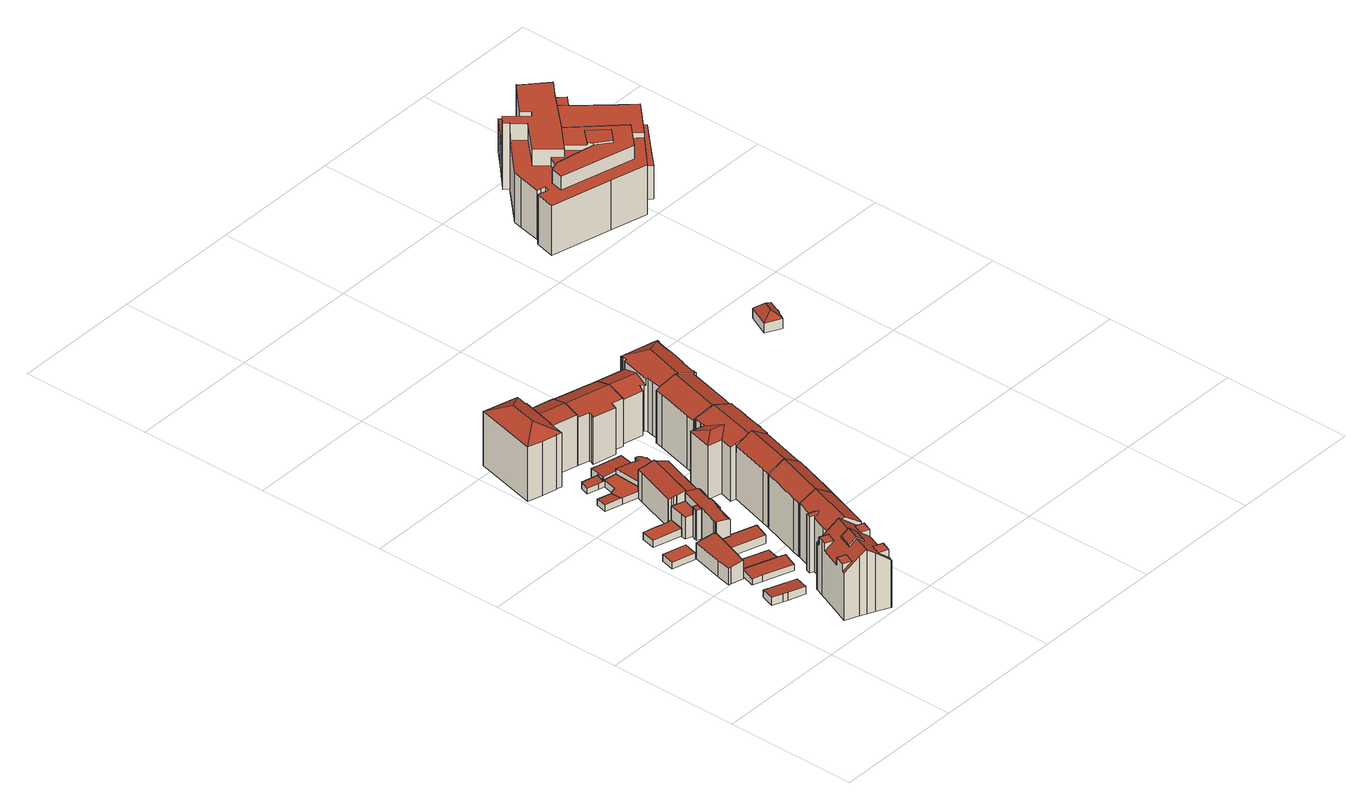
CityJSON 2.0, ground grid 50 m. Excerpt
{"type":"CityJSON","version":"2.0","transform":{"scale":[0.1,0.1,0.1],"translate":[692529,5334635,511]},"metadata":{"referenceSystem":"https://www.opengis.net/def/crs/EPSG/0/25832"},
"CityObjects":{
"building1":{"type":"Building","attributes":{"Gemeindeschluessel":"09162000","HoeheDach":"515.966","HoeheGrund":"512.817","Methode":"2000","NiedrigsteTraufeDesGebaeudes":"515.543","Geometrietyp2DReferenz":"3000","function":"31001_2000","roofType":"1000","measuredHeight":3.15},"geometry":[{"type":"MultiSurface","lod":"2","boundaries":[[[0,1,2,3]],[[4,5,6,7]],[[7,8,9,0,3,10,4]],[[7,6,11,8]],[[5,12,2,1,13,11,6]],[[9,13,1,0]],[[8,11,13,9]],[[10,12,5,4]],[[3,2,12,10]]],"semantics":{"surfaces":[{"type":"WallSurface"},{"type":"GroundSurface"},{"type":"RoofSurface"}],"values":[0,0,1,0,2,0,0,0,0]}}]},
"building2":{"type":"Building","attributes":{"Gemeindeschluessel":"09162000","HoeheDach":"514.547","HoeheGrund":"511.880","Methode":"1000","NiedrigsteTraufeDesGebaeudes":"514.547","Geometrietyp2DReferenz":"3000","function":"31001_2000","roofType":"1000","measuredHeight":2.67},"geometry":[{"type":"MultiSurface","lod":"2","boundaries":[[[14,15,16,17]],[[18,19,15,14]],[[20,21,22,16,15,19]],[[17,16,22,23]],[[24,21,20,25]],[[25,20,19,18]],[[23,22,21,24]],[[18,14,17,23,24,25]]],"semantics":{"surfaces":[{"type":"WallSurface"},{"type":"RoofSurface"},{"type":"GroundSurface"}],"values":[0,0,1,0,0,0,0,2]}}]},
"building3":{"type":"Building","attributes":{"Gemeindeschluessel":"09162000","HoeheDach":"519.289","HoeheGrund":"511.843","Methode":"2000","NiedrigsteTraufeDesGebaeudes":"518.046","Geometrietyp2DReferenz":"3000","function":"31001_9998","roofType":"1000","measuredHeight":7.45,"storeysAboveGround":2},"geometry":[{"type":"MultiSurface","lod":"2","boundaries":[[[26,27,28,29]],[[30,31,32,33]],[[34,35,36,37]],[[38,39,31,30]],[[40,41,42,43]],[[44,45,46,47]],[[48,49,29,28]],[[27,26,41,40]],[[33,32,45,44]],[[43,42,39,38]],[[28,27,40,43,38,30,33,44,47,34,37,48]],[[47,46,35,34]],[[26,29,49,36,35,46,45,32,31,39,42,41]],[[37,36,49,48]]],"semantics":{"surfaces":[{"type":"WallSurface"},{"type":"GroundSurface"},{"type":"RoofSurface"}],"values":[0,0,0,0,0,0,0,0,0,0,1,0,2,0]}}]},
"building4":{"type":"Building","attributes":{"Gemeindeschluessel":"09162000","HoeheDach":"539.654","HoeheGrund":"513.088","Methode":"2000","NiedrigsteTraufeDesGebaeudes":"532.039","Geometrietyp2DReferenz":"3000","function":"31001_1000","roofType":"3100","measuredHeight":26.57,"storeysAboveGround":6},"geometry":[{"type":"MultiSurface","lod":"2","boundaries":[[[50,51,52,53,54,55,56,57,58,59,60,61,62,63,64,65,66,67,68,69,70,71]],[[72,73,74,71,70]],[[75,53,52,76,77,78]],[[79,80,81,82,83,84,85,86,87,88,89,90,73,72,91]],[[50,92,93,94,95,51]],[[76,95,94,77]],[[86,96,97,87]],[[80,64,63,81]],[[98,99,100]],[[65,101,66]],[[89,88,102,99,98,103]],[[101,104,105,67,66]],[[77,94,93,78]],[[72,70,69,91]],[[64,80,79,104,101,65]],[[86,85,55,54,96]],[[51,95,76,52]],[[79,91,69,68,105,104]],[[106,107,108]],[[89,103,109,90]],[[75,92,50,71,74,109,103,98,100,106,108,110,111,112,113,97,96,54,53]],[[108,107,102,88,87,97,113,114,115,110]],[[82,81,63,62,116,117,59,58]],[[117,116,61,60]],[[82,58,57,83]],[[84,56,55,85]],[[83,57,56,84]],[[90,109,74,73]],[[61,116,62]],[[59,117,60]],[[67,105,68]],[[106,100,99,102,107]],[[112,114,113]],[[75,78,93,92]],[[110,115,111]],[[112,111,115,114]]],"semantics":{"surfaces":[{"type":"RoofSurface"},{"type":"WallSurface"},{"type":"GroundSurface"}],"values":[0,1,1,2,1,0,1,1,1,1,1,0,0,1,1,1,1,1,1,1,0,1,1,0,1,1,1,1,1,1,1,0,1,1,1,0]}}]},
"building5":{"type":"Building","attributes":{"Gemeindeschluessel":"09162000","HoeheDach":"515.917","HoeheGrund":"512.931","Methode":"2000","NiedrigsteTraufeDesGebaeudes":"515.421","Geometrietyp2DReferenz":"3000","function":"31001_2000","roofType":"1000","measuredHeight":2.99},"geometry":[{"type":"MultiSurface","lod":"2","boundaries":[[[118,119,120,121]],[[122,123,124,125]],[[126,127,123,122]],[[125,124,119,118]],[[120,119,124,123,127,128]],[[129,128,127,126]],[[121,120,128,129]],[[129,126,122,125,118,121]]],"semantics":{"surfaces":[{"type":"WallSurface"},{"type":"RoofSurface"},{"type":"GroundSurface"}],"values":[0,0,0,0,1,0,0,2]}}]},
"building6":{"type":"Building","attributes":{"Gemeindeschluessel":"09162000","HoeheDach":"515.965","HoeheGrund":"512.928","Methode":"2000","NiedrigsteTraufeDesGebaeudes":"515.472","Geometrietyp2DReferenz":"3000","function":"31001_2000","roofType":"1000","measuredHeight":3.04},"geometry":[{"type":"MultiSurface","lod":"2","boundaries":[[[126,130,131,132]],[[126,132,133,122]],[[133,134,135,122]],[[135,134,131,130]],[[122,135,130,126]],[[132,131,134,133]]],"semantics":{"surfaces":[{"type":"WallSurface"},{"type":"GroundSurface"},{"type":"RoofSurface"}],"values":[0,1,0,2,0,0]}}]},
"building7":{"type":"Building","attributes":{"Gemeindeschluessel":"09162000","HoeheDach":"514.718","HoeheGrund":"511.820","Methode":"1000","NiedrigsteTraufeDesGebaeudes":"514.718","Geometrietyp2DReferenz":"3000","function":"31001_2000","roofType":"1000","measuredHeight":2.9},"geometry":[{"type":"MultiSurface","lod":"2","boundaries":[[[136,137,138,139]],[[139,138,140,141]],[[142,143,144,145]],[[146,147,136,139,141,142,145]],[[144,143,140,138,137,148,149]],[[146,149,148,147]],[[147,148,137,136]],[[145,144,149,146]],[[141,140,143,142]]],"semantics":{"surfaces":[{"type":"WallSurface"},{"type":"GroundSurface"},{"type":"RoofSurface"}],"values":[0,0,0,1,2,0,0,0,0]}}]},
"building8":{"type":"Building","attributes":{"Gemeindeschluessel":"09162000","HoeheDach":"516.036","HoeheGrund":"512.053","Methode":"2000","NiedrigsteTraufeDesGebaeudes":"515.475","Geometrietyp2DReferenz":"3000","function":"31001_2000","roofType":"1000","measuredHeight":3.98},"geometry":[{"type":"MultiSurface","lod":"2","boundaries":[[[150,151,152,153]],[[154,155,156,150,153,157]],[[154,158,159,155]],[[153,152,160,157]],[[155,159,161,156]],[[157,160,158,154]],[[160,152,151,161,159,158]],[[156,161,151,150]]],"semantics":{"surfaces":[{"type":"WallSurface"},{"type":"GroundSurface"},{"type":"RoofSurface"}],"values":[0,1,0,0,0,0,2,0]}}]},
"building9":{"type":"Building","attributes":{"Gemeindeschluessel":"09162000","HoeheDach":"538.460","HoeheGrund":"512.983","Methode":"2000","NiedrigsteTraufeDesGebaeudes":"534.637","Geometrietyp2DReferenz":"3000","function":"31001_1000","roofType":"3100","measuredHeight":25.48,"storeysAboveGround":7},"geometry":[{"type":"MultiSurface","lod":"2","boundaries":[[[162,163,164,165]],[[166,163,162,167,168,169]],[[164,170,171,172,165]],[[171,170,173,174]],[[175,176,177,178,179,180,173,170,164,163,166,181]],[[182,183,175,181]],[[184,169,168,185,186,187,188,189,190,191,192]],[[186,172,171,174,187]],[[168,167,185]],[[176,193,194,177]],[[173,180,189,188,174]],[[175,183,193,176]],[[187,174,188]],[[186,185,167,162,165,172]],[[178,177,194,192,191]],[[181,166,169,184,182]],[[178,191,190,179]],[[179,190,189,180]],[[182,184,192,194,193,183]]],"semantics":{"surfaces":[{"type":"WallSurface"},{"type":"GroundSurface"},{"type":"RoofSurface"}],"values":[0,0,0,0,1,0,2,2,0,0,0,0,0,2,0,0,0,0,2]}}]},
"building10":{"type":"Building","attributes":{"Gemeindeschluessel":"09162000","HoeheDach":"523.583","HoeheGrund":"511.499","Methode":"2000","NiedrigsteTraufeDesGebaeudes":"520.300","Geometrietyp2DReferenz":"3000","function":"31001_2000","roofType":"1000","measuredHeight":12.08},"geometry":[{"type":"MultiSurface","lod":"2","boundaries":[[[195,196,197,198]],[[199,200,201,202]],[[203,204,205,206]],[[207,199,202,208,209,210,211,212,213,195,198,214]],[[211,215,216,212]],[[212,216,217,213]],[[201,200,205,204,218,219]],[[198,197,220,214]],[[213,217,196,195]],[[207,221,206,205,200,199]],[[222,203,206,221,220,197,196,217,216,215]],[[209,218,204,203,222,210]],[[208,219,218,209]],[[214,220,221,207]],[[210,222,215,211]],[[202,201,219,208]]],"semantics":{"surfaces":[{"type":"WallSurface"},{"type":"GroundSurface"},{"type":"RoofSurface"}],"values":[0,0,0,1,0,0,2,0,0,0,2,0,0,0,0,0]}}]},
"building11":{"type":"Building","attributes":{"Gemeindeschluessel":"09162000","HoeheDach":"523.901","HoeheGrund":"511.908","Methode":"2000","NiedrigsteTraufeDesGebaeudes":"522.585","Geometrietyp2DReferenz":"3000","function":"31001_1000","roofType":"1000","measuredHeight":11.99,"storeysAboveGround":2},"geometry":[{"type":"MultiSurface","lod":"2","boundaries":[[[223,224,225,226]],[[227,228,229]],[[225,224,230,229,228,231,232,233,234,235,236,237,238,239,240,241,242]],[[243,244,231,228]],[[245,237,236,246]],[[247,239,238,248]],[[249,250,251,252,232]],[[233,232,252]],[[249,253,254,255,256,257,223,226,258,259,260,247,248,245,246,261,250]],[[259,241,240,260]],[[248,238,237,245]],[[226,225,242,258]],[[256,255,228,227,262]],[[223,257,263,230,224]],[[246,236,235,261]],[[256,262,263,257]],[[260,240,239,247]],[[263,262,227,229,230]],[[253,249,232,231,244]],[[258,242,241,259]],[[252,251,234,233]],[[255,254,243,228]],[[250,261,235,234,251]],[[253,244,243,254]]],"semantics":{"surfaces":[{"type":"WallSurface"},{"type":"RoofSurface"},{"type":"GroundSurface"}],"values":[0,0,1,1,0,0,0,0,2,0,0,0,0,0,0,0,0,1,0,0,1,0,0,0]}}]},
"building12":{"type":"Building","attributes":{"Gemeindeschluessel":"09162000","HoeheDach":"514.818","HoeheGrund":"511.955","Methode":"1000","NiedrigsteTraufeDesGebaeudes":"514.378","Geometrietyp2DReferenz":"3000","function":"31001_2000","roofType":"1000","measuredHeight":2.86},"geometry":[{"type":"MultiSurface","lod":"2","boundaries":[[[264,265,266,267,268,269]],[[270,268,267]],[[271,272,273,274]],[[275,276,277,278]],[[279,280,266,265]],[[281,282,283,284,285,286]],[[275,278,279,265,264,282,281,271,274,287,288]],[[287,289,290,288]],[[270,285,284]],[[274,273,289,287]],[[276,275,288,290]],[[268,270,284,283,269]],[[272,286,285,270,267,266,280,277,276,290,289,273]],[[272,271,281,286]],[[264,269,283,282]],[[278,277,280,279]]],"semantics":{"surfaces":[{"type":"WallSurface"},{"type":"GroundSurface"},{"type":"RoofSurface"}],"values":[0,0,0,0,0,0,1,0,0,0,0,2,2,0,0,0]}}]},
"building13":{"type":"Building","attributes":{"Gemeindeschluessel":"09162000","HoeheDach":"524.286","HoeheGrund":"511.953","Methode":"2000","NiedrigsteTraufeDesGebaeudes":"523.348","Geometrietyp2DReferenz":"3000","function":"31001_1000","roofType":"1000","measuredHeight":12.33,"storeysAboveGround":4},"geometry":[{"type":"MultiSurface","lod":"2","boundaries":[[[279,291,292,278]],[[293,294,295,296]],[[297,298,299,300]],[[301,302,294,293]],[[303,304,305,306]],[[307,308,302,301]],[[300,309,303,306,310,279,278,275,307,301,293,296,311,312,313,314,315,316,297]],[[314,317,318,315]],[[306,305,319,310]],[[313,320,317,314]],[[315,318,321,316]],[[309,322,304,303]],[[275,323,308,307]],[[310,319,291,279]],[[316,321,298,297]],[[312,324,320,313]],[[311,325,324,312]],[[298,321,318,317,320,324,325,295,294,302,308,323,292,291,319,305,304,322,299]],[[300,299,322,309]],[[296,295,325,311]],[[278,292,323,275]]],"semantics":{"surfaces":[{"type":"WallSurface"},{"type":"GroundSurface"},{"type":"RoofSurface"}],"values":[0,0,0,0,0,0,1,0,0,0,0,0,0,0,0,0,0,2,0,0,0]}}]},
"building14":{"type":"Building","attributes":{"Gemeindeschluessel":"09162000","HoeheDach":"514.668","HoeheGrund":"511.970","Methode":"2000","NiedrigsteTraufeDesGebaeudes":"514.253","Geometrietyp2DReferenz":"3000","function":"31001_2000","roofType":"1000","measuredHeight":2.7},"geometry":[{"type":"MultiSurface","lod":"2","boundaries":[[[326,327,328,329]],[[330,287,331,332]],[[331,287,274,326,329,333,334]],[[334,335,332,331]],[[333,336,335,334]],[[330,332,335,336,328,327,337]],[[329,328,336,333]],[[287,330,337,274]],[[274,337,327,326]]],"semantics":{"surfaces":[{"type":"WallSurface"},{"type":"GroundSurface"},{"type":"RoofSurface"}],"values":[0,0,1,0,0,2,0,0,0]}}]},
"building15":{"type":"Building","attributes":{"Gemeindeschluessel":"09162000","HoeheDach":"538.460","HoeheGrund":"513.024","Methode":"2000","NiedrigsteTraufeDesGebaeudes":"534.641","Geometrietyp2DReferenz":"3000","function":"31001_1000","roofType":"3100","measuredHeight":25.44,"storeysAboveGround":7},"geometry":[{"type":"MultiSurface","lod":"2","boundaries":[[[166,338,339,340]],[[341,342,343,344,345]],[[181,182,184,338,166]],[[346,347,348,349]],[[182,348,347,344,343,184]],[[350,351,342,341]],[[341,345,346,349,181,166,340,350]],[[184,343,342,351,339,338]],[[340,339,351,350]],[[349,348,182,181]],[[345,344,347,346]]],"semantics":{"surfaces":[{"type":"WallSurface"},{"type":"RoofSurface"},{"type":"GroundSurface"}],"values":[0,0,0,0,1,0,2,1,0,0,0]}}]},
"building16":{"type":"Building","attributes":{"Gemeindeschluessel":"09162000","HoeheDach":"537.390","HoeheGrund":"512.089","Methode":"2000","NiedrigsteTraufeDesGebaeudes":"530.874","Geometrietyp2DReferenz":"3000","function":"31001_1000","roofType":"3200","measuredHeight":25.3,"storeysAboveGround":6},"geometry":[{"type":"MultiSurface","lod":"2","boundaries":[[[352,353,354,355,356]],[[357,358,359,360]],[[361,362,363,364,365]],[[366,367,368,369]],[[370,371,372,373]],[[361,365,374,375]],[[376,362,361,375,357,360,377,370,373,378,366,369,379]],[[375,374,358,357]],[[377,360,359,380,381]],[[369,368,382,379]],[[366,378,383,352,356,367]],[[362,376,384,354,353,363]],[[385,382,368,367,356,355]],[[352,383,386,387,388,364,363,353]],[[376,379,382,385,384]],[[384,385,355,354]],[[377,381,371,370]],[[378,373,372,386,383]],[[387,386,372,371]],[[359,358,374,365,364,388,380]],[[380,388,387,371,381]]],"semantics":{"surfaces":[{"type":"WallSurface"},{"type":"GroundSurface"},{"type":"RoofSurface"}],"values":[0,0,0,0,0,0,1,0,0,0,0,0,2,2,0,2,0,0,2,2,2]}}]},
"building17":{"type":"Building","attributes":{"Gemeindeschluessel":"09162000","HoeheDach":"523.810","HoeheGrund":"512.760","Methode":"2000","NiedrigsteTraufeDesGebaeudes":"521.666","Geometrietyp2DReferenz":"3000","function":"31001_1000","roofType":"2100","measuredHeight":11.05,"storeysAboveGround":2},"geometry":[{"type":"MultiSurface","lod":"2","boundaries":[[[389,390,391,392]],[[393,394,395,396]],[[397,398,395,394,399,400,401,391,390]],[[392,391,401,402]],[[403,399,394,393]],[[396,395,398,404]],[[404,398,397,405]],[[405,397,390,389]],[[402,401,400,406]],[[406,400,399,403]],[[389,392,402,406,403,393,396,404,405]]],"semantics":{"surfaces":[{"type":"WallSurface"},{"type":"RoofSurface"},{"type":"GroundSurface"}],"values":[0,0,1,0,0,0,0,0,0,0,2]}}]},
"building18":{"type":"Building","attributes":{"Gemeindeschluessel":"09162000","HoeheDach":"515.835","HoeheGrund":"512.150","Methode":"2000","NiedrigsteTraufeDesGebaeudes":"515.181","Geometrietyp2DReferenz":"3000","function":"31001_2000","roofType":"1000","measuredHeight":3.69},"geometry":[{"type":"MultiSurface","lod":"2","boundaries":[[[407,408,409,410]],[[411,412,413,414,415,416,417,407,410]],[[410,409,418,411]],[[417,419,408,407]],[[413,420,421,414]],[[415,422,423,416]],[[416,423,419,417]],[[414,421,422,415]],[[412,424,420,413]],[[411,418,424,412]],[[409,408,419,423,422,421,420,424,418]]],"semantics":{"surfaces":[{"type":"WallSurface"},{"type":"GroundSurface"},{"type":"RoofSurface"}],"values":[0,1,0,0,0,0,0,0,0,0,2]}}]},
"building19":{"type":"Building","attributes":{"Gemeindeschluessel":"09162000","HoeheDach":"516.788","HoeheGrund":"512.239","Methode":"2000","NiedrigsteTraufeDesGebaeudes":"516.205","Geometrietyp2DReferenz":"3000","function":"31001_2000","roofType":"1000","measuredHeight":4.55,"storeysAboveGround":1},"geometry":[{"type":"MultiSurface","lod":"2","boundaries":[[[425,426,427,428]],[[429,430,431,432]],[[433,434,430,429]],[[435,436,434,433]],[[437,438,439,440,441,431,430,434,436,442,443,444,445,446,447,448,449,427,426]],[[450,442,436,435]],[[451,448,447,452]],[[432,431,441,453]],[[454,439,438,455]],[[450,456,443,442]],[[457,440,439,454]],[[452,447,446,458]],[[458,446,445,459]],[[459,445,444,460]],[[456,460,444,443]],[[461,449,448,451]],[[425,462,437,426]],[[425,428,461,451,452,458,459,460,456,450,435,433,429,432,453,457,454,455,462]],[[455,438,437,462]],[[461,428,427,449]],[[453,441,440,457]]],"semantics":{"surfaces":[{"type":"WallSurface"},{"type":"RoofSurface"},{"type":"GroundSurface"}],"values":[0,0,0,0,1,0,0,0,0,0,0,0,0,0,0,0,0,2,0,0,0]}}]},
"building20":{"type":"Building","attributes":{"Gemeindeschluessel":"09162000","HoeheDach":"538.406","HoeheGrund":"513.079","Methode":"2000","NiedrigsteTraufeDesGebaeudes":"534.530","Geometrietyp2DReferenz":"3000","function":"31001_1000","roofType":"3100","measuredHeight":25.33,"storeysAboveGround":7},"geometry":[{"type":"MultiSurface","lod":"2","boundaries":[[[463,464,465,466,342]],[[467,468,469,470]],[[471,472,467,470,473,474]],[[474,466,465,471]],[[473,342,466,474]],[[469,468,475,464,463]],[[472,475,468,467]],[[470,469,463,342,473]],[[471,465,464,475,472]]],"semantics":{"surfaces":[{"type":"RoofSurface"},{"type":"WallSurface"},{"type":"GroundSurface"}],"values":[0,1,2,1,1,0,1,1,1]}}]},
"building21":{"type":"Building","attributes":{"Gemeindeschluessel":"09162000","HoeheDach":"537.300","HoeheGrund":"513.101","Methode":"2000","NiedrigsteTraufeDesGebaeudes":"534.716","Geometrietyp2DReferenz":"3000","function":"31001_1000","roofType":"3100","measuredHeight":24.2,"storeysAboveGround":5},"geometry":[{"type":"MultiSurface","lod":"2","boundaries":[[[476,477,478,479]],[[480,481,482,483]],[[484,485,486,487]],[[488,489,490,480,483]],[[491,492,493,494,495,496,497,498,499,478,477,500,501,502,503,504]],[[489,505,506,490]],[[507,499,498,508]],[[509,510,485,484]],[[471,472,502,501,511]],[[476,512,513,500,477]],[[495,494,514,515]],[[487,486,513,512]],[[491,504,516,517]],[[514,518,519,517,516,520,472,471,521,482,481,522,523,509,484,487,512,476,479,507,508,524,525,515]],[[514,494,493,518]],[[520,503,502,472]],[[519,492,491,517]],[[471,511,526,521]],[[509,523,527,510]],[[508,498,497,524]],[[524,497,496,525]],[[528,527,523,522,506,505]],[[500,513,486,485,510,527,528,488,483,526,511,501]],[[525,496,495,515]],[[518,493,492,519]],[[479,478,499,507]],[[488,528,505,489]],[[516,504,503,520]],[[482,521,526,483]],[[522,481,480,490,506]]],"semantics":{"surfaces":[{"type":"WallSurface"},{"type":"RoofSurface"},{"type":"GroundSurface"}],"values":[0,0,0,1,1,1,0,0,0,0,0,0,0,2,0,0,0,0,0,0,0,0,1,0,0,0,1,0,0,0]}}]},
"building22":{"type":"Building","attributes":{"Gemeindeschluessel":"09162000","HoeheDach":"533.210","HoeheGrund":"512.615","Methode":"2000","NiedrigsteTraufeDesGebaeudes":"530.674","Geometrietyp2DReferenz":"3000","function":"31001_1000","roofType":"3100","measuredHeight":20.59,"storeysAboveGround":4},"geometry":[{"type":"MultiSurface","lod":"2","boundaries":[[[529,530,531,532]],[[533,534,535,536]],[[537,538,539,540,533,536,530,529,541,542,543,544,545,546,547,548]],[[540,549,534,533]],[[536,535,531,530]],[[543,542,550,551,552]],[[545,553,554,546]],[[543,552,555,544]],[[546,554,556,547]],[[538,557,558,539]],[[537,559,557,538]],[[547,556,560,548]],[[544,555,553,545]],[[541,561,550,542]],[[540,539,558,549]],[[532,531,535,534,549,558,557,559,562,551,550,561]],[[541,529,532,561]],[[537,548,560,562,559]],[[562,560,556,554,553,555,552,551]]],"semantics":{"surfaces":[{"type":"WallSurface"},{"type":"GroundSurface"},{"type":"RoofSurface"}],"values":[0,0,1,0,0,0,0,0,0,0,0,0,0,0,0,2,0,0,2]}}]},
"building23":{"type":"Building","attributes":{"Gemeindeschluessel":"09162000","HoeheDach":"537.380","HoeheGrund":"513.026","Methode":"2000","NiedrigsteTraufeDesGebaeudes":"534.194","Geometrietyp2DReferenz":"3000","function":"31001_1000","roofType":"3100","measuredHeight":24.35,"storeysAboveGround":7},"geometry":[{"type":"MultiSurface","lod":"2","boundaries":[[[563,564,565,566]],[[567,568,569,570]],[[571,572,573,574]],[[575,576,577,578]],[[570,569,579,580]],[[581,582,583,584,577,576,565,564,585]],[[578,577,584,586]],[[587,583,588,589]],[[574,573,582,581,590]],[[591,585,564,563]],[[592,593,572,571]],[[573,572,593,579,569,568,588,583,582]],[[587,589,567,570,580,592,571,574,590,591,563,566,575,578,586]],[[566,565,576,575]],[[589,588,568,567]],[[586,584,583,587]],[[580,579,593,592]],[[590,581,585,591]]],"semantics":{"surfaces":[{"type":"WallSurface"},{"type":"RoofSurface"},{"type":"GroundSurface"}],"values":[0,0,0,0,0,1,0,0,0,0,0,1,2,0,0,0,0,0]}}]},
"building24":{"type":"Building","attributes":{"Gemeindeschluessel":"09162000","HoeheDach":"537.540","HoeheGrund":"513.050","Methode":"2000","NiedrigsteTraufeDesGebaeudes":"530.761","Geometrietyp2DReferenz":"3000","function":"31001_1000","roofType":"3200","measuredHeight":24.49,"storeysAboveGround":5},"geometry":[{"type":"MultiSurface","lod":"2","boundaries":[[[594,595,596,597]],[[587,589,598,599]],[[600,601,602,603,604,605,606,607,608,609,594,597,567,589,587,586,610,611,612,613,614,615,616,617,618,619,620,621,622]],[[618,623,624,619]],[[625,626,627,628,629,630]],[[602,631,632,603]],[[620,629,628,621]],[[620,619,624,630,629]],[[609,633,595,594]],[[587,599,634,586]],[[610,635,636,611]],[[600,637,638,601]],[[604,639,640,605]],[[605,640,641,606]],[[586,634,635,610]],[[621,628,627,622]],[[597,596,642,567]],[[600,622,627,626,637]],[[613,643,644,614]],[[601,638,631,602]],[[612,645,643,613]],[[612,611,636,646,647,645]],[[617,648,623,618]],[[649,650,560,562]],[[608,651,633,609]],[[646,636,635,634,599,598,625,630,624,623,648,652]],[[616,615,653,562,560]],[[646,652,650,649,647]],[[617,616,560,650,652,648]],[[642,596,595,633,651,654,641,640,639,632,631,638,637,626,625,598]],[[607,654,651,608]],[[567,642,598,589]],[[603,632,639,604]],[[606,641,654,607]],[[614,644,653,615]],[[644,643,645,647,649,562,653]]],"semantics":{"surfaces":[{"type":"WallSurface"},{"type":"GroundSurface"},{"type":"RoofSurface"}],"values":[0,0,1,0,2,0,0,0,0,0,0,0,0,0,0,0,0,0,0,0,0,0,0,2,0,2,0,0,0,2,0,0,0,0,0,2]}}]},
"building25":{"type":"Building","attributes":{"Gemeindeschluessel":"09162000","HoeheDach":"520.110","HoeheGrund":"513.400","Methode":"2000","NiedrigsteTraufeDesGebaeudes":"517.251","Geometrietyp2DReferenz":"3000","function":"31001_9998","roofType":"3200","measuredHeight":6.71,"storeysAboveGround":1},"geometry":[{"type":"MultiSurface","lod":"2","boundaries":[[[655,656,657,658]],[[659,660,661,662,663,664,665,666,667]],[[668,669,670,671,660,659]],[[672,664,663,673]],[[673,663,662,674]],[[668,659,667,656]],[[665,664,672,675,676,677]],[[667,666,678,657,656]],[[673,674,679,671,670,669,655,658,680,681,682,683,676,675,672]],[[682,684,685,683]],[[679,661,660,671]],[[681,686,684,682]],[[678,686,681,680,658,657]],[[669,668,656,655]],[[674,662,661,679]],[[666,665,677,685,684,686,678]],[[683,685,677,676]]],"semantics":{"surfaces":[{"type":"WallSurface"},{"type":"RoofSurface"},{"type":"GroundSurface"}],"values":[0,1,0,0,0,1,0,1,2,0,0,0,0,0,0,1,0]}}]},
"building26":{"type":"Building","attributes":{"Gemeindeschluessel":"09162000","HoeheDach":"539.040","HoeheGrund":"512.387","Methode":"2000","NiedrigsteTraufeDesGebaeudes":"525.460","Geometrietyp2DReferenz":"3000","function":"31001_9998","roofType":"1000","measuredHeight":26.65,"storeysAboveGround":7},"geometry":[{"type":"MultiSurface","lod":"2","boundaries":[[[687,688,689,690,691]],[[692,693,694,695]],[[696,697,698,699]],[[700,701,702,703]],[[704,705,706,707]],[[707,706,708,709]],[[710,711,712,713,714]],[[715,716,717,718,719]],[[720,721,722,723,724,725,726,700,703,727,728,729,730,731,732,733,734,735,708,706,705,736,737,738]],[[739,740,741,742]],[[725,743,744,745,726]],[[746,747,744,743]],[[718,748,749,719]],[[750,689,688,751]],[[752,753,716,715,754,747]],[[755,756,711,757]],[[758,759,760,761]],[[699,698,762,763]],[[764,720,738,765]],[[695,694,766,767]],[[768,769,710,714]],[[770,771,764,765,772,773,704,707,709,774,775,776,777,739,742,778,696,699,763,779,755,757,780,758,761,781,782,692,695,767]],[[783,690,689,750]],[[761,760,784,781]],[[785,786,787,788,789,762,698,697,790]],[[774,735,734,775]],[[773,736,705,704]],[[787,791,792,788]],[[775,734,733,776]],[[758,780,769,768,793,759]],[[794,766,694,693,795,796]],[[745,744,747,754,797,783,750,751,749,748,702,701]],[[703,702,748,718,727]],[[743,798,799,784,760,759,793,713,746]],[[742,741,800,778]],[[713,712,752,747,746]],[[780,757,711,710,769]],[[782,795,693,692]],[[785,801,802,786]],[[751,688,687,749]],[[730,803,804,731]],[[739,777,732,731,804,740]],[[786,802,791,787]],[[770,767,766,794,723,722]],[[776,733,732,777]],[[782,781,784,799,796,795]],[[714,713,793,768]],[[724,798,743,725]],[[753,752,712,711,756,792,791,802,801,805,800,741,740,804,803,806]],[[794,796,799,798,724,723]],[[797,691,690,783]],[[770,722,721,771]],[[772,737,736,773]],[[696,778,800,805,790,697]],[[755,779,789,788,792,756]],[[709,708,735,774]],[[727,718,717,728]],[[771,721,720,764]],[[765,738,737,772]],[[729,806,803,730]],[[726,745,701,700]],[[715,719,749,687,691,797,754]],[[753,806,729,728,717,716]],[[790,805,801,785]],[[763,762,789,779]]],"semantics":{"surfaces":[{"type":"RoofSurface"},{"type":"WallSurface"},{"type":"GroundSurface"}],"values":[0,1,1,1,1,1,1,0,0,1,1,1,1,1,1,1,1,1,1,1,0,2,1,1,0,1,1,1,1,1,0,0,1,0,1,1,1,1,1,1,1,1,1,1,1,1,1,1,0,1,1,1,1,1,1,1,1,1,1,1,1,1,1,1,1]}}]}
},
"vertices":[
[209,320,18],[209,320,45],[191,268,50],[191,268,18],[110,298,18],[110,298,50],[71,313,50],[71,313,18],[90,365,18],[129,350,18],[127,292,18],[90,365,45],[127,292,50],[129,350,45],
[27,699,9],[27,699,35],[40,750,35],[40,750,9],[26,697,9],[26,697,35],[116,675,35],[116,677,35],[129,728,35],[129,728,9],[116,677,9],[116,675,9],
[193,652,83],[193,652,8],[191,652,8],[191,652,82],[86,500,8],[86,500,75],[78,501,74],[78,501,8],[148,670,8],[148,670,75],[190,659,82],[190,659,8],[134,487,8],[134,487,83],[176,603,8],[176,603,83],[152,536,83],[152,536,8],[92,559,8],[92,559,73],[122,677,70],[122,677,8],[189,653,8],[189,653,82],
[279,159,281],[305,149,259],[284,98,259],[258,108,281],[232,44,281],[232,43,280],[259,31,257],[310,5,213],[312,4,210],[320,23,211],[284,38,241],[299,75,241],[335,61,211],[335,62,211],[333,63,213],[364,142,214],[332,156,241],[347,192,241],[379,179,214],[384,190,214],[385,195,214],[307,226,281],[385,195,21],[272,240,21],[272,240,248],[232,119,256],[284,98,264],[258,109,287],[232,119,264],[373,165,21],[333,63,21],[335,62,21],[312,4,21],[310,5,21],[259,31,21],[232,43,21],[208,55,21],[158,76,21],[219,225,21],[230,251,21],[232,256,21],[384,190,21],[253,170,256],[253,170,264],[279,159,287],[305,149,264],[208,55,258],[158,76,211],[226,242,210],[226,242,241],[259,228,241],[364,142,241],[219,225,241],[230,251,210],[373,165,241],[379,179,241],[244,192,241],[211,205,241],[211,205,211],[232,256,210],[178,125,211],[211,112,241],[196,74,241],[163,88,211],[163,88,241],[178,125,241],[335,61,241],[320,23,241],
[265,381,19],[265,381,44],[154,420,44],[154,420,19],[254,444,19],[254,444,49],[284,433,49],[284,433,19],[134,487,19],[134,487,49],[116,434,44],[116,434,19],
[134,487,50],[152,536,45],[152,536,19],[272,494,19],[272,494,45],[254,444,50],
[139,864,8],[139,864,37],[189,850,37],[189,850,8],[191,853,37],[191,853,8],[202,850,8],[202,850,37],[187,794,37],[187,794,8],[78,822,8],[91,876,8],[91,876,37],[78,822,37],
[246,641,10],[246,641,50],[346,608,50],[346,608,10],[176,603,10],[193,652,10],[244,635,10],[328,555,10],[176,603,45],[193,652,50],[328,555,45],[244,635,50],
[308,344,246],[308,344,20],[293,350,20],[293,350,246],[332,413,20],[308,345,246],[308,345,236],[332,413,237],[287,332,20],[287,332,246],[290,341,252],[301,326,20],[301,326,246],[398,230,20],[386,196,20],[385,195,20],[272,240,20],[272,242,20],[283,273,20],[447,371,20],[447,371,236],[398,230,236],[389,392,275],[322,340,246],[328,327,252],[315,321,246],[301,326,236],[283,273,236],[272,242,237],[272,240,237],[329,218,275],[386,196,236],[385,195,236],
[211,847,5],[211,847,93],[220,845,93],[220,845,5],[221,743,5],[221,743,126],[219,736,126],[219,736,5],[210,765,93],[210,765,126],[227,760,126],[227,760,93],[253,833,5],[202,742,5],[204,750,5],[211,766,5],[183,776,5],[187,794,5],[202,850,5],[220,843,5],[183,776,93],[187,794,93],[202,850,93],[204,750,126],[202,742,126],[220,843,93],[253,833,93],[211,766,93],
[193,652,9],[193,652,128],[191,652,129],[191,652,9],[269,705,116],[269,705,121],[263,707,122],[238,637,122],[286,752,121],[286,753,121],[281,755,122],[304,820,122],[300,821,123],[256,835,129],[255,833,129],[253,833,129],[221,743,129],[219,736,129],[190,659,129],[189,653,129],[274,703,116],[291,751,116],[255,833,9],[256,835,9],[221,743,9],[253,833,9],[286,753,9],[310,818,9],[310,818,116],[286,753,116],[291,751,9],[274,703,9],[269,705,9],[246,641,9],[244,635,9],[189,653,9],[190,659,9],[219,736,9],[300,821,9],[246,641,116],[244,635,116],
[126,1068,10],[192,1051,10],[192,1051,36],[188,1051,36],[188,1051,38],[126,1068,38],[190,1073,36],[217,1104,10],[217,1104,36],[230,1158,36],[230,1158,10],[273,1031,10],[273,1031,36],[255,1036,36],[255,1036,10],[254,1035,10],[254,1035,36],[192,1097,10],[137,1111,10],[137,1111,34],[191,1097,34],[191,1097,36],[192,1097,36],[230,1161,10],[280,1153,10],[230,1161,36],[280,1153,36],
[254,1035,124],[255,1036,124],[317,1021,10],[317,1021,133],[319,1021,133],[319,1021,10],[202,850,10],[202,850,125],[191,853,124],[191,853,10],[287,1028,10],[287,1028,128],[192,857,10],[192,857,123],[245,1010,124],[245,1010,10],[287,1027,10],[287,1027,128],[191,854,10],[253,1032,10],[256,835,10],[255,833,10],[253,833,10],[220,843,10],[220,845,10],[211,847,10],[220,843,128],[220,845,128],[253,1032,124],[253,833,133],[211,847,126],[191,854,124],[273,1031,126],[255,833,133],[256,835,133],
[205,1163,10],[205,1163,33],[163,1175,33],[163,1175,10],[230,1161,33],[226,1162,10],[226,1162,33],[174,1208,10],[236,1193,10],[236,1193,37],[174,1208,37],[230,1158,33],
[332,413,236],[333,418,236],[333,418,20],[391,596,20],[391,596,236],[450,578,275],[508,560,237],[508,560,20],[459,408,20],[459,408,237],[449,377,236],[449,377,20],[343,449,20],[343,449,236],
[189,1456,228],[157,1325,228],[157,1325,216],[173,1392,224],[189,1456,200],[116,1268,11],[116,1268,229],[63,1281,228],[63,1281,11],[138,1263,11],[153,1326,11],[153,1326,230],[138,1264,230],[138,1263,229],[293,1432,11],[293,1432,199],[293,1430,200],[293,1430,11],[65,1535,11],[65,1535,228],[196,1501,228],[196,1501,11],[117,1269,229],[117,1269,11],[260,1299,11],[6,1297,11],[184,1457,11],[294,1429,11],[7,1297,229],[6,1297,228],[294,1429,200],[184,1457,230],[260,1299,216],[277,1365,224],[194,1497,230],[116,1450,264],[90,1346,264],
[256,835,18],[256,835,128],[319,1021,128],[319,1021,18],[307,822,18],[307,822,108],[311,821,107],[311,821,18],[300,821,111],[310,818,107],[370,1006,108],[369,1007,108],[322,1020,127],[322,1020,18],[370,1006,18],[310,818,18],[300,821,18],[369,1007,18],
[280,1153,11],[280,1153,48],[230,1161,48],[230,1161,11],[226,1162,11],[236,1193,11],[245,1228,11],[279,1220,11],[364,1200,11],[346,1137,11],[288,1150,11],[226,1162,48],[288,1150,48],[245,1228,42],[279,1220,42],[364,1200,42],[346,1137,48],[236,1193,45],
[287,1027,12],[287,1027,57],[273,1031,58],[273,1031,12],[394,1121,12],[394,1121,52],[398,1120,52],[398,1120,12],[393,1130,12],[393,1130,52],[389,1138,12],[389,1138,53],[287,1028,57],[317,1021,56],[319,1021,56],[322,1020,55],[369,1007,53],[382,1144,53],[374,1148,53],[369,1128,53],[347,1134,55],[347,1135,55],[346,1137,55],[288,1150,57],[280,1153,58],[382,1144,12],[288,1150,12],[346,1137,12],[369,1007,12],[319,1021,12],[317,1021,12],[374,1148,12],[322,1020,12],[347,1135,12],[347,1134,12],[369,1128,12],[280,1153,12],[287,1028,12],
[449,578,274],[500,759,274],[442,777,236],[400,628,236],[516,589,21],[516,589,235],[508,560,235],[508,560,21],[442,777,21],[558,742,21],[391,596,21],[400,628,21],[558,742,236],
[607,936,21],[607,936,239],[607,934,239],[607,934,21],[383,845,237],[383,845,21],[435,833,21],[435,833,238],[462,946,21],[462,946,238],[468,969,238],[468,969,21],[490,867,253],[438,882,253],[383,847,238],[579,819,239],[578,819,239],[588,861,239],[590,860,239],[600,900,239],[598,900,239],[599,905,239],[605,929,239],[606,933,239],[541,955,263],[492,762,263],[558,742,239],[568,780,239],[569,780,239],[407,940,238],[406,940,238],[606,933,21],[605,929,21],[462,944,21],[462,944,238],[442,777,245],[469,975,21],[469,975,238],[590,860,21],[600,900,21],[569,780,21],[579,819,21],[588,861,21],[578,819,21],[568,780,21],[422,783,21],[406,940,21],[458,927,21],[599,905,21],[598,900,21],[422,783,238],[458,927,238],[457,927,238],
[301,1283,16],[299,1274,16],[299,1274,208],[301,1283,209],[383,1239,16],[383,1239,205],[295,1261,205],[295,1261,16],[433,1257,16],[432,1250,16],[389,1261,16],[386,1252,16],[259,1294,16],[260,1299,16],[294,1429,16],[293,1430,16],[293,1432,16],[433,1396,16],[433,1394,16],[464,1386,16],[386,1252,208],[260,1299,210],[277,1365,222],[294,1429,198],[293,1432,197],[433,1396,197],[293,1430,198],[433,1394,198],[432,1250,209],[389,1261,209],[433,1257,211],[464,1386,198],[259,1294,209],[449,1322,222],
[471,1011,20],[471,1011,232],[505,1145,232],[505,1145,20],[659,1139,20],[659,1139,233],[658,1137,234],[658,1137,20],[607,938,20],[607,938,233],[607,936,233],[607,936,20],[513,1174,20],[513,1174,232],[513,1176,232],[513,1176,20],[651,1108,233],[651,1108,20],[469,975,236],[535,956,264],[588,1159,264],[532,1174,240],[462,977,233],[532,1174,20],[588,1159,20],[598,1156,260],[598,1156,20],[469,975,20],[462,977,20],[615,966,20],[615,966,233],
[668,1138,20],[668,1138,233],[661,1139,236],[661,1139,20],[598,1156,265],[588,1159,261],[725,1343,20],[719,1345,20],[704,1285,20],[708,1285,20],[687,1210,20],[683,1209,20],[681,1204,20],[675,1179,20],[668,1153,20],[671,1151,20],[538,1215,20],[544,1239,20],[537,1251,20],[526,1258,20],[517,1237,20],[433,1257,20],[464,1386,20],[578,1359,20],[583,1379,20],[581,1379,20],[583,1387,20],[717,1355,20],[727,1352,20],[583,1379,234],[581,1379,233],[637,1307,265],[727,1351,232],[727,1352,231],[717,1355,231],[583,1387,231],[583,1384,233],[704,1285,234],[708,1285,232],[671,1151,233],[532,1174,235],[538,1215,233],[544,1239,233],[725,1343,232],[719,1345,235],[687,1210,233],[683,1209,235],[681,1204,235],[659,1139,237],[526,1258,206],[517,1237,198],[537,1251,204],[541,1244,231],[541,1244,202],[578,1359,234],[555,1296,222],[572,1360,198],[668,1153,235],[572,1360,231],[433,1257,198],[675,1179,235],
[1198,1295,24],[1198,1295,63],[1238,1377,63],[1238,1377,24],[1259,1269,66],[1272,1296,66],[1277,1298,63],[1285,1313,63],[1283,1318,66],[1297,1348,66],[1296,1349,67],[1259,1340,91],[1242,1305,91],[1258,1266,63],[1258,1266,24],[1259,1269,24],[1272,1296,24],[1297,1348,24],[1283,1318,24],[1285,1313,24],[1296,1349,24],[1279,1357,24],[1279,1357,67],[1242,1375,66],[1277,1298,24],[1242,1375,24],[1256,1368,24],[1262,1370,24],[1277,1362,24],[1262,1370,63],[1277,1362,63],[1256,1368,66],
[1381,2175,275],[1431,2134,275],[1475,2179,275],[1415,2241,275],[1366,2191,275],[1700,2216,14],[1700,2216,149],[1599,2114,149],[1599,2114,14],[1305,2503,14],[1305,2503,145],[1361,2557,145],[1361,2557,14],[1178,2142,213],[1178,2142,267],[1189,2190,267],[1189,2190,213],[1154,2177,14],[1154,2177,213],[1155,2189,213],[1155,2189,14],[1157,2192,213],[1157,2192,14],[1547,2487,217],[1547,2487,280],[1499,2441,280],[1499,2441,234],[1499,2441,217],[1315,2248,246],[1289,2222,246],[1259,2255,246],[1229,2203,246],[1381,2175,246],[1321,2053,213],[1465,2017,213],[1524,2075,213],[1524,2074,213],[1572,2122,213],[1544,2154,213],[1463,2072,213],[1229,2203,213],[1259,2255,213],[1219,2300,213],[1319,2403,213],[1280,2446,213],[1152,2318,213],[1145,2284,213],[1127,2201,213],[1140,2197,213],[1150,2174,213],[1110,2184,213],[1091,2110,213],[1282,2449,14],[1282,2449,280],[1266,2465,280],[1266,2465,14],[1544,2154,234],[1544,2154,267],[1463,2072,267],[1385,2319,234],[1385,2319,267],[1229,2203,267],[1381,2175,267],[1475,2179,267],[1431,2134,267],[1385,2319,280],[1289,2222,280],[1315,2248,267],[1458,2569,14],[1458,2569,280],[1547,2487,14],[1529,2406,14],[1529,2406,234],[1637,2285,234],[1637,2285,14],[1416,2611,145],[1416,2611,14],[1321,2053,14],[1091,2110,14],[1544,2056,149],[1544,2056,14],[1530,2407,217],[1580,2455,217],[1524,2075,14],[1465,2017,14],[1110,2184,14],[1150,2174,14],[1140,2197,14],[1127,2201,14],[1145,2284,14],[1152,2318,14],[1290,2488,14],[1436,2592,14],[1580,2455,14],[1652,2268,14],[1687,2231,14],[1415,2241,267],[1652,2268,234],[1359,2421,145],[1376,2434,145],[1350,2463,145],[1458,2570,145],[1436,2592,145],[1295,2493,145],[1350,2463,280],[1458,2570,280],[1530,2407,234],[1524,2074,149],[1687,2231,149],[1685,2233,149],[1366,2191,267],[1572,2122,234],[1685,2233,234],[1290,2488,280],[1359,2421,280],[1376,2434,280],[1319,2403,280],[1280,2446,280],[1295,2493,280],[1219,2300,280]
]}
